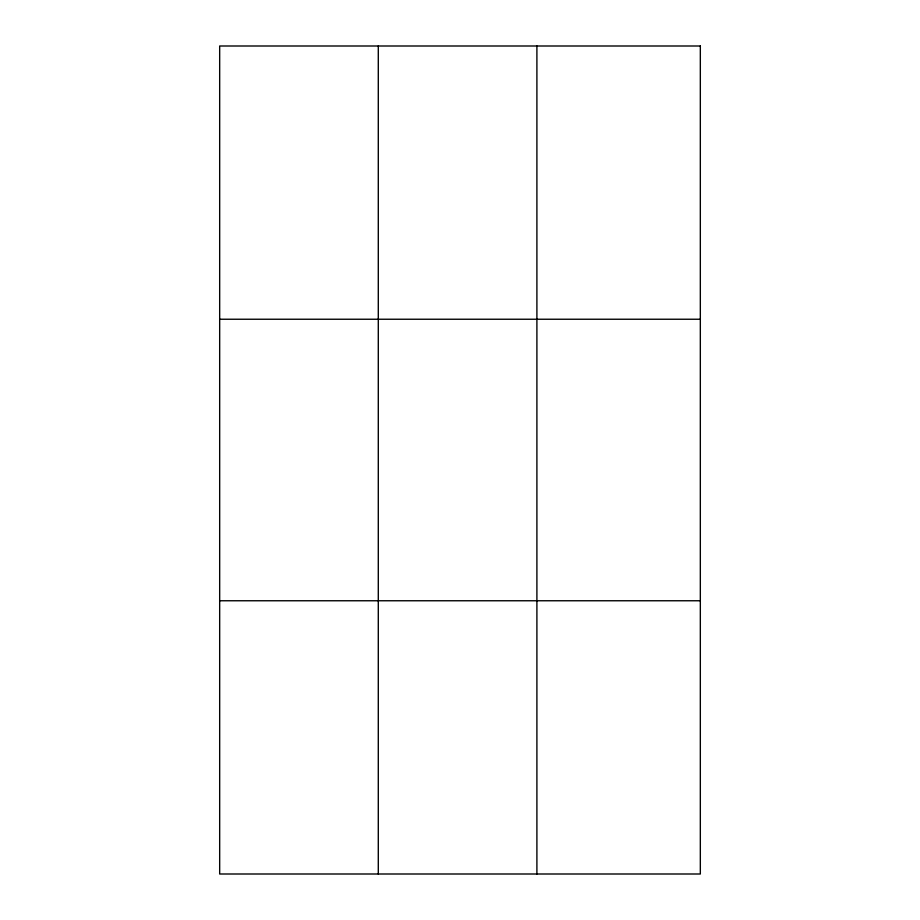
<?xml version="1.0" encoding="UTF-8"?>
<svg xmlns="http://www.w3.org/2000/svg" width="920" height="920" viewBox="0 0 920 920"><rect width="100%" height="100%" fill="white"/><g stroke="black" fill="none" stroke-linecap="round" stroke-linejoin="round"><path stroke-width="1.38" d="M378.292 46L378.292 874M536.9 46L536.9 874M219.673 319.24L700.327 319.24M219.673 600.76L700.327 600.76M700.327 46L700.327 874L219.673 874L219.673 46L700.327 46"/></g></svg>
